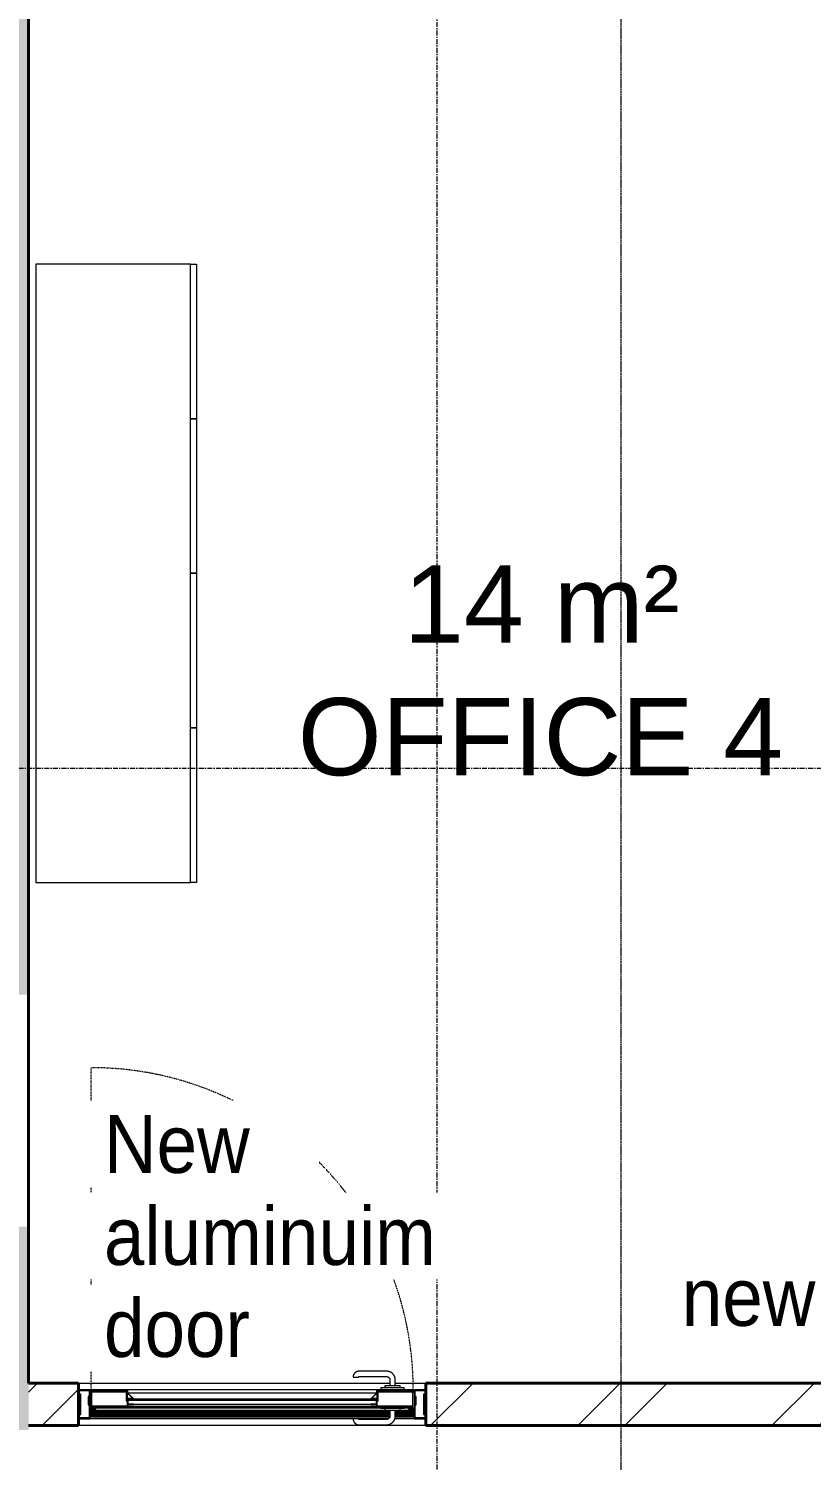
# Model space of a CAD drawing. Header units: millimetres. Extents: x -44657 to 28812, y -28146 to 16565.
# Drawn here: x -9967 to -7940, y -3103 to 603 of the extents above; entities that cross this region are included whole.
import ezdxf

# ---------------------------------------------------------------- set-up
doc = ezdxf.new("R2010")
doc.units = ezdxf.units.MM
for name, pattern in [('1000 Dashed', [2, 1, -1]), ('Detail Dash', [1.1, 0.55, -0.55]), ('Grid Line', [22.225, 12.7, -3.175, 3.175, -3.175])]:
    doc.linetypes.add(name, pattern=pattern)
for name, color, linetype, lineweight in [('A-AREA-IDEN', 2, 'Continuous', 5), ('A-DOOR', 31, 'Continuous', 9), ('A-WALL', 113, 'Continuous', 9), ('A-WALL-PATT', 111, 'Continuous', 9), ('G-ANNO-SYMB', 111, 'Continuous', 5), ('G-ANNO-TEXT', 231, 'Continuous', 5), ('I-FURN', 30, 'Continuous', 5), ('I-WALL', 2, 'Continuous', 9), ('S-GRID', 1, 'Continuous', 5)]:
    doc.layers.add(name, color=color, linetype=linetype, lineweight=lineweight)
doc.styles.add('Arial_1', font='arial.ttf', dxfattribs={"height": 200})
doc.styles.add('Arial_5', font='arial.ttf', dxfattribs={"width": 0.9, "height": 150})

# ---------------------------------------------------------------- blocks, each defined once
blk = doc.blocks.new('Door Aluminium - Single Opening Out with Cill - Door Aluminium Single Opening Out with Cill 900x2100-V8-NEW PROPOSED GROUND STOREY PLAN _White Box_')
at = {"layer": 'A-DOOR', "linetype": 'Detail Dash', "lineweight": 5}
blk.add_line((-417, 37.3), (-417, 871.3), dxfattribs=at)
at = {"layer": 'A-DOOR', "lineweight": 5}
for p, q in [((348.4, 85.5), (276.4, 85.5)), ((-420, 37.5), (-450, 37.5)), ((-420, 17), (-420, 37.5)), ((-322, 37.3), (-417, 37.3)), ((-417, 37.3), (-417, -6.7)), ((322, 37.3), (-322, 37.3)), ((-322, 27.3), (-322, 37.3)), ((261.4, 70.5), (275.4, 70.5)), ((261.4, 70.5), (262.4, 70.5)), ((273.4, 70.5), (275.4, 70.5)), ((276.4, 71.5), (348.4, 71.5)), ((417, 37.3), (322, 37.3)), ((322, 37.3), (322, 27.3)), ((333.4, 43.5), (393.4, 43.5)), ((333.4, 43.5), (333.4, 37.5)), ((393.4, 37.5), (333.4, 37.5)), ((343.4, 48.1), (343.4, 43.5)), ((344.1, 48.1), (343.4, 48.1)), ((383.4, 48.1), (343.4, 48.1)), ((356.4, 63.5), (356.4, 48.1)), ((370.4, 48.1), (370.4, 63.5)), ((383.4, 48.1), (382.8, 48.1)), ((383.4, 43.5), (383.4, 48.1)), ((393.4, 37.5), (393.4, 43.5)), ((417, -6.7), (417, 37.3)), ((450, 37.5), (420, 37.5)), ((420, 37.5), (420, 17)), ((-450, 22), (-448.5, 22)), ((-448.5, 22), (-450, 22)), ((-448.5, 24.5), (-445.5, 24.5)), ((-448.5, 22), (-448.5, 24.5)), ((-445.5, 24.5), (-448.5, 24.5)), ((-448.5, 24.5), (-448.5, 22)), ((-448, 35.5), (-422, 35.5)), ((-448, 26.3), (-448, 35.5)), ((-443.7, 26.3), (-448, 26.3)), ((-445.5, 24.5), (-445.5, -24.5)), ((-443.7, -26.3), (-443.7, 26.3)), ((-422, 20.3), (-424.4, 20.3)), ((-424.4, 20.3), (-424.4, -1.8)), ((-424.4, 20.3), (-422.1, 20.3)), ((-422.6, 0), (-422.6, 18.5)), ((-422.6, 18.5), (-421, 18.5)), ((-422.1, 18.5), (-422.6, 18.5)), ((-421.3, 0), (-422.6, 0)), ((-422.6, 0), (-422.1, 0)), ((-422, 35.5), (-422, 20.3)), ((-421, 3), (-421.3, 0)), ((-421.3, 0), (-421, 3)), ((-421, 18.5), (-421, 17)), ((-421, 17), (-421, 18.5)), ((-421, 17), (-420, 17)), ((-420, 3), (-421, 3)), ((-421, 3), (-420, 3)), ((-416.9, 35.5), (-420, 35.5)), ((-416.8, 33.5), (-420, 33.5)), ((-417, 31.4), (-420, 31.4)), ((-420, 3), (-420, 17)), ((-420, -10.2), (-420, 3)), ((-415.2, 35.5), (-323.8, 35.5)), ((-415.2, -4.9), (-415.2, 35.5)), ((-323.8, 33.5), (-415.2, 33.5)), ((-323.6, 31.4), (-415.2, 31.4)), ((-323.8, 30.6), (-326.4, 30.6)), ((-326.4, 30.6), (-326.4, 8.5)), ((-326.4, 8.5), (-323.8, 8.5)), ((-323.8, 8.5), (-326.4, 8.5)), ((-324.6, 10.3), (-324.6, 27.3)), ((-324.6, 27.3), (-322, 27.3)), ((-323.3, 10.3), (-324.6, 10.3)), ((-324.6, 10.3), (-323.3, 10.3)), ((-324.1, 27), (-324.1, 13.9)), ((-321.8, 27), (-324.1, 27)), ((-324.1, 27), (-320.8, 27)), ((-324.1, 13.9), (-306.9, 13.9)), ((-323.8, 35.5), (-323.8, 30.6)), ((-323.8, 8.5), (-323.8, -4.9)), ((-322, 13.3), (-323.3, 13.3)), ((-323.3, 13.3), (-323.3, 10.3)), ((-323.3, 10.3), (-323.3, 13.3)), ((-323.3, 13.3), (-322, 13.3)), ((-323.1, 14.9), (-323.1, 26)), ((-323.1, 26), (-320.3, 26)), ((-320.3, 26), (-323.1, 26)), ((-309.3, 14.9), (-323.1, 14.9)), ((-322, 26), (-322, 27.3)), ((322, 13.3), (-322, 13.3)), ((-322, 0), (-322, 13.3)), ((322, 10), (-322, 10)), ((-322, 10), (-322, 0)), ((-322, 0), (322, 0)), ((-306.9, 13.9), (-321.8, 28.9)), ((-321.8, 28.9), (-321.8, 27)), ((-321.8, 28.9), (-321.8, 27)), ((321.8, 28.9), (-321.8, 28.9)), ((-320.3, 26), (-309.3, 14.9)), ((-306.9, 13.9), (306.9, 13.9)), ((321.8, 28.9), (306.9, 13.9)), ((306.9, 13.9), (324.1, 13.9)), ((309.3, 14.9), (320.3, 26)), ((323.1, 14.9), (309.3, 14.9)), ((320.3, 26), (323.1, 26)), ((323.1, 26), (320.3, 26)), ((320.8, 27), (324.1, 27)), ((321.8, 27), (321.8, 28.9)), ((321.8, 28.9), (321.8, 27)), ((324.1, 27), (321.8, 27)), ((322, 27.3), (322, 26)), ((322, 27.3), (324.6, 27.3)), ((323.3, 13.3), (322, 13.3)), ((322, 13.3), (322, 0)), ((322, 13.3), (323.3, 13.3)), ((322, 0), (322, 10)), ((323.1, 26), (323.1, 14.9)), ((323.3, 10.3), (323.3, 13.3)), ((323.3, 13.3), (323.3, 10.3)), ((324.6, 10.3), (323.3, 10.3)), ((323.3, 10.3), (324.6, 10.3)), ((415.2, 31.4), (323.6, 31.4)), ((323.8, 30.6), (323.8, 35.5)), ((323.8, 35.5), (415.2, 35.5)), ((415.2, 33.5), (323.8, 33.5)), ((326.4, 30.6), (323.8, 30.6)), ((323.8, -4.9), (323.8, 8.5)), ((323.8, 8.5), (326.4, 8.5)), ((326.4, 8.5), (323.8, 8.5)), ((324.1, 13.9), (324.1, 27)), ((324.6, 27.3), (324.6, 10.3)), ((326.4, 8.5), (326.4, 30.6)), ((415.2, 35.5), (415.2, -4.9)), ((420, 35.5), (417.7, 35.5)), ((420, 33.5), (417.7, 33.5)), ((420, 31.4), (417.7, 31.4)), ((420, 17), (420, 3)), ((420, 17), (421, 17)), ((421, 3), (420, 3)), ((420, 3), (420, -10.2)), ((420, 3), (421, 3)), ((421, 17), (421, 18.5)), ((421, 18.5), (422.6, 18.5)), ((422.6, 18.5), (421, 18.5)), ((421, 18.5), (421, 17)), ((421.3, 0), (421, 3)), ((421, 3), (421.3, 0)), ((422.6, 0), (421.3, 0)), ((421.3, 0), (422.6, 0)), ((422, 35.5), (448, 35.5)), ((422, 20.3), (422, 35.5)), ((424.4, 20.3), (422, 20.3)), ((422, 20.3), (424.4, 20.3)), ((422.6, 18.5), (422.6, 0)), ((424.4, -1.8), (424.4, 20.3)), ((448, 26.3), (443.7, 26.3)), ((443.7, 26.3), (443.7, -26.3)), ((445.5, -24.5), (445.5, 24.5)), ((445.5, 24.5), (448.5, 24.5)), ((448.5, 24.5), (445.5, 24.5)), ((448, 35.5), (448, 26.3)), ((448.5, 24.5), (448.5, 22)), ((448.5, 22), (448.5, 24.5)), ((448.5, 22), (450, 22)), ((450, 22), (448.5, 22)), ((-448.5, -22), (-450, -22)), ((-450, -22), (-448.5, -22)), ((-448.5, -24.5), (-448.5, -22)), ((-448.5, -22), (-448.5, -24.5)), ((-445.5, -24.5), (-448.5, -24.5)), ((-448.5, -24.5), (-445.5, -24.5)), ((-448, -35.5), (-448, -26.3)), ((-448, -26.3), (-443.7, -26.3)), ((-421.8, -35.5), (-448, -35.5)), ((-424.4, -1.8), (-421.8, -1.8)), ((-421.8, -1.8), (-424.4, -1.8)), ((-421.8, -1.8), (-421.8, -35.5)), ((-405, -10.2), (-420, -10.2)), ((-420, -37.5), (-420, -12)), ((-420, -12), (-405, -12)), ((356.7, -15.7), (-420, -15.7)), ((356.9, -19.2), (-420, -19.2)), ((356.7, -22.7), (-420, -22.7)), ((356.7, -26.2), (-420, -26.2)), ((356.7, -29.7), (-420, -29.7)), ((355.5, -33.2), (-420, -33.2)), ((-417, -6.7), (-322, -6.7)), ((-323.8, -4.9), (-415.2, -4.9)), ((333.4, -10.2), (-405, -10.2)), ((-405, -12), (-405, -10.2)), ((-307, 0), (-322, 0)), ((-322, -6.7), (-322, -1.7)), ((-322, -1.7), (-307, -1.7)), ((322, -6.7), (-322, -6.7)), ((-307, -1.7), (-307, 0)), ((307, -1.7), (-307, -1.7)), ((322, 0), (307, 0)), ((307, 0), (307, -1.7)), ((307, -1.7), (322, -1.7)), ((322, -1.7), (322, -6.7)), ((322, -6.7), (417, -6.7)), ((415.2, -4.9), (323.8, -4.9)), ((333.4, -6.7), (333.4, -11)), ((393.4, -11), (333.4, -11)), ((343.4, -11), (343.4, -15.6)), ((343.4, -15.6), (383.4, -15.6)), ((343.4, -15.6), (344.1, -15.6)), ((356.4, -15.6), (356.4, -31)), ((420, -33.2), (368.8, -33.2)), ((420, -26.2), (370, -26.2)), ((420, -15.7), (370.2, -15.7)), ((420, -19.2), (370.2, -19.2)), ((420, -22.7), (370.2, -22.7)), ((420, -29.7), (370.2, -29.7)), ((370.4, -31), (370.4, -15.6)), ((382.8, -15.6), (383.4, -15.6)), ((383.4, -15.6), (383.4, -11)), ((393.4, -11), (393.4, -6.7)), ((405, -10.2), (393.4, -10.2)), ((420, -10.2), (405, -10.2)), ((405, -10.2), (405, -12)), ((405, -12), (420, -12)), ((420, -12), (420, -37.5)), ((421.8, -35.5), (421.8, -1.8)), ((421.8, -1.8), (424.4, -1.8)), ((424.4, -1.8), (421.8, -1.8)), ((448, -35.5), (421.8, -35.5)), ((443.7, -26.3), (448, -26.3)), ((448.5, -24.5), (445.5, -24.5)), ((445.5, -24.5), (448.5, -24.5)), ((448, -26.3), (448, -35.5)), ((450, -22), (448.5, -22)), ((448.5, -22), (448.5, -24.5)), ((448.5, -24.5), (448.5, -22)), ((448.5, -22), (450, -22)), ((-450, -37.5), (-420, -37.5)), ((352.1, -37.5), (-420, -37.5)), ((262.4, -38), (261.4, -38)), ((275.4, -38), (261.4, -38)), ((275.4, -38), (273.4, -38)), ((348.4, -39), (276.4, -39)), ((276.4, -53), (348.4, -53)), ((420, -37.5), (368.7, -37.5)), ((420, -37.5), (450, -37.5))]:
    blk.add_line(p, q, dxfattribs=at)
at = {"layer": 'A-DOOR', "lineweight": 5, "flags": 128}
for points in [[(276.4, 85.5), (275.8, 85.5), (275.2, 85.5), (274.7, 85.4), (274.1, 85.3), (273.5, 85.2), (272.9, 85.1), (272.3, 84.9), (271.7, 84.7), (271.2, 84.5), (270.6, 84.3), (270.1, 84.1), (269.5, 83.8), (269, 83.5), (268.5, 83.2), (268, 82.9), (267.5, 82.5), (267, 82.2), (266.6, 81.8), (266.1, 81.4), (265.7, 81), (265.3, 80.5), (264.9, 80.1), (264.5, 79.6), (264.2, 79.1), (263.8, 78.6), (263.5, 78.1), (263.2, 77.6), (262.9, 77), (262.7, 76.5), (262.5, 75.9), (262.3, 75.4), (262.1, 74.8), (261.9, 74.2), (261.8, 73.6), (261.7, 73), (261.6, 72.5), (261.5, 71.9), (261.5, 71.3), (261.4, 70.7), (261.4, 70.5)], [(370.4, 63.5), (370.4, 64.4), (370.4, 65.3), (370.3, 66.1), (370.2, 67), (370, 67.9), (369.8, 68.7), (369.6, 69.6), (369.3, 70.4), (369, 71.3), (368.7, 72.1), (368.4, 72.9), (368, 73.7), (367.5, 74.4), (367.1, 75.2), (366.6, 75.9), (366.1, 76.6), (365.6, 77.3), (365, 78), (364.4, 78.7), (363.8, 79.3), (363.1, 79.9), (362.5, 80.5), (361.8, 81), (361.1, 81.5), (360.3, 82), (359.6, 82.5), (358.8, 82.9), (358, 83.3), (357.2, 83.7), (356.4, 84), (355.6, 84.3), (354.8, 84.6), (353.9, 84.8), (353, 85), (352.2, 85.2), (351.3, 85.3), (350.4, 85.4), (349.6, 85.5), (348.7, 85.5), (348.4, 85.5)], [(275.4, 70.5), (275.4, 70.5), (275.4, 70.6), (275.5, 70.6), (275.5, 70.7), (275.5, 70.7), (275.5, 70.7), (275.5, 70.8), (275.5, 70.8), (275.5, 70.9), (275.5, 70.9), (275.5, 70.9), (275.6, 71), (275.6, 71), (275.6, 71), (275.6, 71.1), (275.6, 71.1), (275.7, 71.1), (275.7, 71.2), (275.7, 71.2), (275.7, 71.2), (275.8, 71.2), (275.8, 71.3), (275.8, 71.3), (275.9, 71.3), (275.9, 71.3), (275.9, 71.4), (276, 71.4), (276, 71.4), (276, 71.4), (276.1, 71.4), (276.1, 71.4), (276.2, 71.5), (276.2, 71.5), (276.2, 71.5), (276.3, 71.5), (276.3, 71.5), (276.4, 71.5), (276.4, 71.5), (276.4, 71.5), (276.4, 71.5)], [(348.4, 71.5), (348.8, 71.5), (349.1, 71.5), (349.4, 71.4), (349.7, 71.4), (350, 71.3), (350.3, 71.3), (350.7, 71.2), (351, 71.1), (351.3, 71), (351.6, 70.9), (351.9, 70.7), (352.1, 70.6), (352.4, 70.4), (352.7, 70.3), (353, 70.1), (353.2, 69.9), (353.5, 69.7), (353.7, 69.5), (354, 69.3), (354.2, 69.1), (354.4, 68.8), (354.6, 68.6), (354.8, 68.3), (355, 68.1), (355.2, 67.8), (355.3, 67.5), (355.5, 67.3), (355.6, 67), (355.8, 66.7), (355.9, 66.4), (356, 66.1), (356.1, 65.8), (356.2, 65.5), (356.3, 65.2), (356.3, 64.9), (356.4, 64.5), (356.4, 64.2), (356.4, 63.9), (356.4, 63.6), (356.4, 63.5)], [(356.4, -31), (356.4, -31.3), (356.4, -31.6), (356.4, -32), (356.3, -32.3), (356.3, -32.6), (356.2, -32.9), (356.1, -33.2), (356, -33.5), (355.9, -33.8), (355.8, -34.1), (355.7, -34.4), (355.5, -34.7), (355.4, -35), (355.2, -35.2), (355, -35.5), (354.9, -35.8), (354.7, -36), (354.5, -36.3), (354.2, -36.5), (354, -36.7), (353.8, -37), (353.5, -37.2), (353.3, -37.4), (353, -37.6), (352.8, -37.7), (352.5, -37.9), (352.2, -38.1), (351.9, -38.2), (351.6, -38.3), (351.3, -38.5), (351, -38.6), (350.7, -38.7), (350.4, -38.7), (350.1, -38.8), (349.8, -38.9), (349.5, -38.9), (349.2, -39), (348.9, -39), (348.5, -39), (348.4, -39)], [(348.4, -53), (349.3, -53), (350.2, -52.9), (351.1, -52.8), (352, -52.7), (352.8, -52.6), (353.7, -52.4), (354.5, -52.1), (355.4, -51.9), (356.2, -51.6), (357, -51.3), (357.8, -50.9), (358.6, -50.5), (359.4, -50.1), (360.1, -49.6), (360.9, -49.2), (361.6, -48.6), (362.3, -48.1), (363, -47.5), (363.6, -46.9), (364.2, -46.3), (364.8, -45.7), (365.4, -45), (365.9, -44.3), (366.5, -43.6), (367, -42.9), (367.4, -42.1), (367.8, -41.4), (368.2, -40.6), (368.6, -39.8), (369, -39), (369.3, -38.1), (369.5, -37.3), (369.8, -36.5), (370, -35.6), (370.1, -34.7), (370.3, -33.9), (370.4, -33), (370.4, -32.1), (370.4, -31.2), (370.4, -31)], [(261.4, -38), (261.5, -38.6), (261.5, -39.2), (261.6, -39.8), (261.6, -40.4), (261.7, -41), (261.9, -41.6), (262, -42.1), (262.2, -42.7), (262.4, -43.3), (262.6, -43.8), (262.9, -44.4), (263.1, -44.9), (263.4, -45.5), (263.7, -46), (264.1, -46.5), (264.4, -47), (264.8, -47.4), (265.2, -47.9), (265.6, -48.3), (266, -48.8), (266.4, -49.2), (266.9, -49.6), (267.4, -49.9), (267.8, -50.3), (268.3, -50.6), (268.9, -50.9), (269.4, -51.2), (269.9, -51.5), (270.5, -51.8), (271, -52), (271.6, -52.2), (272.1, -52.4), (272.7, -52.5), (273.3, -52.7), (273.9, -52.8), (274.5, -52.9), (275.1, -52.9), (275.7, -53), (276.3, -53), (276.4, -53)], [(276.4, -39), (276.4, -39), (276.4, -39), (276.3, -39), (276.3, -39), (276.2, -39), (276.2, -39), (276.2, -39), (276.1, -38.9), (276.1, -38.9), (276.1, -38.9), (276, -38.9), (276, -38.9), (275.9, -38.9), (275.9, -38.8), (275.9, -38.8), (275.8, -38.8), (275.8, -38.8), (275.8, -38.8), (275.8, -38.7), (275.7, -38.7), (275.7, -38.7), (275.7, -38.6), (275.7, -38.6), (275.6, -38.6), (275.6, -38.5), (275.6, -38.5), (275.6, -38.5), (275.5, -38.4), (275.5, -38.4), (275.5, -38.4), (275.5, -38.3), (275.5, -38.3), (275.5, -38.2), (275.5, -38.2), (275.5, -38.2), (275.5, -38.1), (275.4, -38.1), (275.4, -38.1), (275.4, -38), (275.4, -38)]]:
    blk.add_lwpolyline(points, dxfattribs=at)
at = {"layer": 'A-DOOR', "color": 135, "linetype": 'Detail Dash', "lineweight": 5}
blk.add_arc((-417, 37.3), 834, 360, 90, dxfattribs=at)
blk = doc.blocks.new('Storage_Stand Alone_Closed_Double with 1 Adjustable Shelf - 780Hx1600Wx400D-1044822-NEW PROPOSED GROUND STOREY PLAN _White Box_')
at = {"layer": 'I-FURN', "color": 31}
for p, q in [((1600, 0), (0, 0)), ((0, 0), (0, -400)), ((1600, -400), (1600, 0)), ((0, -400), (400, -400)), ((0, -416), (0, -400)), ((0, -400), (1600, -400)), ((400, -400), (800, -400)), ((400, -416), (400, -400)), ((400, -400), (400, -416)), ((800, -400), (800, -416)), ((800, -400), (1200, -400)), ((800, -416), (800, -400)), ((1200, -400), (1600, -400)), ((1200, -416), (1200, -400)), ((1200, -400), (1200, -416)), ((1600, -400), (1600, -416)), ((400, -416), (0, -416)), ((800, -416), (400, -416)), ((1200, -416), (800, -416)), ((1600, -416), (1200, -416))]:
    blk.add_line(p, q, dxfattribs=at)

msp = doc.modelspace()

# ---------------------------------------------------------------- hatches: boundary and pattern name
at = {"layer": 'A-WALL-PATT'}
h = msp.add_hatch(color=9, dxfattribs=at)
h.paths.add_polyline_path([(-9966.6, -3024.7), (-9966.6, -2497.7), (-10220.6, -2497.7), (-10220.6, -3024.7)])
h.paths.add_polyline_path([(-10208.6, -1897.7), (-9966.6, -1897.7), (-9966.6, 1023.3), (-10220.6, 1023.3), (-10220.6, -1897.7)])
at = {"layer": 'A-WALL-PATT', "lineweight": 5}
h = msp.add_hatch(dxfattribs=at)
h.set_pattern_fill('FP_33', color=256, style=0, pattern_type=2)
h.set_pattern_definition([(45, (0, 0), (-251.447, 251.447), []), (45, (0, 381), (-251.447, 251.447), [])])
h.paths.add_polyline_path([(-6168.1, -3012.7), (-6168.1, -2902.7), (-8937.6, -2902.7), (-8937.6, -3012.7), (-7710.3, -3012.7)])
h.paths.add_polyline_path([(-9837.6, -3012.7), (-9837.6, -2902.7), (-9966.6, -2902.7), (-9966.6, -3012.7)])

# ---------------------------------------------------------------- linework, layer by layer
at = {"layer": 'A-WALL', "color": 7, "lineweight": 40}
for p, q in [((-9837.6, -2902.7), (-9966.6, -2902.7)), ((-9837.6, -3012.7), (-9837.6, -2902.7)), ((-6168.1, -2902.7), (-8937.6, -2902.7)), ((-8937.6, -2902.7), (-8937.6, -3012.7)), ((-9966.6, -3012.7), (-9837.6, -3012.7)), ((-8937.6, -3012.7), (-5938.1, -3012.7))]:
    msp.add_line(p, q, dxfattribs=at)
at = {"layer": 'A-WALL'}
for p, q in [((-9837.6, -2902.7), (-9030.9, -2902.7)), ((-9017.4, -2902.7), (-8937.6, -2902.7)), ((-8937.6, -3012.7), (-9837.6, -3012.7))]:
    msp.add_line(p, q, dxfattribs=at)
at = {"layer": 'G-ANNO-SYMB', "linetype": '1000 Dashed'}
msp.add_line((-8432.2, -14401.3), (-8432.2, 6013), dxfattribs=at)
at = {"layer": 'I-WALL', "color": 8, "lineweight": 40}
msp.add_line((-9966.6, -2902.7), (-9966.6, 761.3), dxfattribs=at)
at = {"layer": 'S-GRID', "linetype": 'Grid Line'}
for p, q in [((-8908.6, -26129), (-8908.6, 2838.3)), ((7444.6, -1311.7), (-34973, -1311.7))]:
    msp.add_line(p, q, dxfattribs=at)

# ---------------------------------------------------------------- block references
at = {"layer": 'A-DOOR', "color": 135, "linetype": 'Detail Dash', "lineweight": 5}
msp.add_blockref('Door Aluminium - Single Opening Out with Cill - Door Aluminium Single Opening Out with Cill 900x2100-V8-NEW PROPOSED GROUND STOREY PLAN _White Box_', (-9387.6, -2957.7), dxfattribs=at)
at = {"layer": 'I-FURN', "color": 31, "rotation": 89.99999999999952}
msp.add_blockref('Storage_Stand Alone_Closed_Double with 1 Adjustable Shelf - 780Hx1600Wx400D-1044822-NEW PROPOSED GROUND STOREY PLAN _White Box_', (-9947.6, -1606.7), dxfattribs=at)

# ---------------------------------------------------------------- texts
at = {"layer": 'A-AREA-IDEN', "char_height": 200, "attachment_point": 1, "style": 'Arial_1'}
for s, insert, width in [('14 m²', (-8995.1, -786.4), 881.856), ('OFFICE 4', (-9269.6, -1129.5), 1547.257)]:
    msp.add_mtext(s, dxfattribs=dict(at, insert=insert, width=width))
at = {"layer": 'G-ANNO-TEXT', "color": 7, "insert": (-8275.2, -2604.8), "char_height": 150, "width": 1399.746, "attachment_point": 1, "style": 'Arial_5', "bg_fill": 3, "box_fill_scale": 1.25, "bg_fill_color": 256, "bg_fill_true_color": 13158600, "bg_fill_transparency": 0}
msp.add_mtext('new floor tiles', dxfattribs=at)

# ---------------------------------------------------------------- next in the draw order: texts
at = {"layer": 'G-ANNO-TEXT', "color": 7, "insert": (-9771.4, -2209), "char_height": 150, "width": 519.494, "attachment_point": 1, "style": 'Arial_5', "bg_fill": 3, "box_fill_scale": 1.25, "bg_fill_color": 256, "bg_fill_true_color": 13158600, "bg_fill_transparency": 0}
msp.add_mtext('New ', dxfattribs=at)

# ---------------------------------------------------------------- next in the draw order: texts
at = {"layer": 'G-ANNO-TEXT', "color": 7, "insert": (-9771.4, -2447.1), "char_height": 150, "width": 1118.354, "attachment_point": 1, "style": 'Arial_5', "bg_fill": 3, "box_fill_scale": 1.25, "bg_fill_color": 256, "bg_fill_true_color": 13158600, "bg_fill_transparency": 0}
msp.add_mtext('aluminuim ', dxfattribs=at)

# ---------------------------------------------------------------- next in the draw order: texts
at = {"layer": 'G-ANNO-TEXT', "color": 7, "insert": (-9771.4, -2685.2), "char_height": 150, "width": 447.342, "attachment_point": 1, "style": 'Arial_5', "bg_fill": 3, "box_fill_scale": 1.25, "bg_fill_color": 256, "bg_fill_true_color": 13158600, "bg_fill_transparency": 0}
msp.add_mtext('door', dxfattribs=at)

doc.saveas('drawing.dxf')
